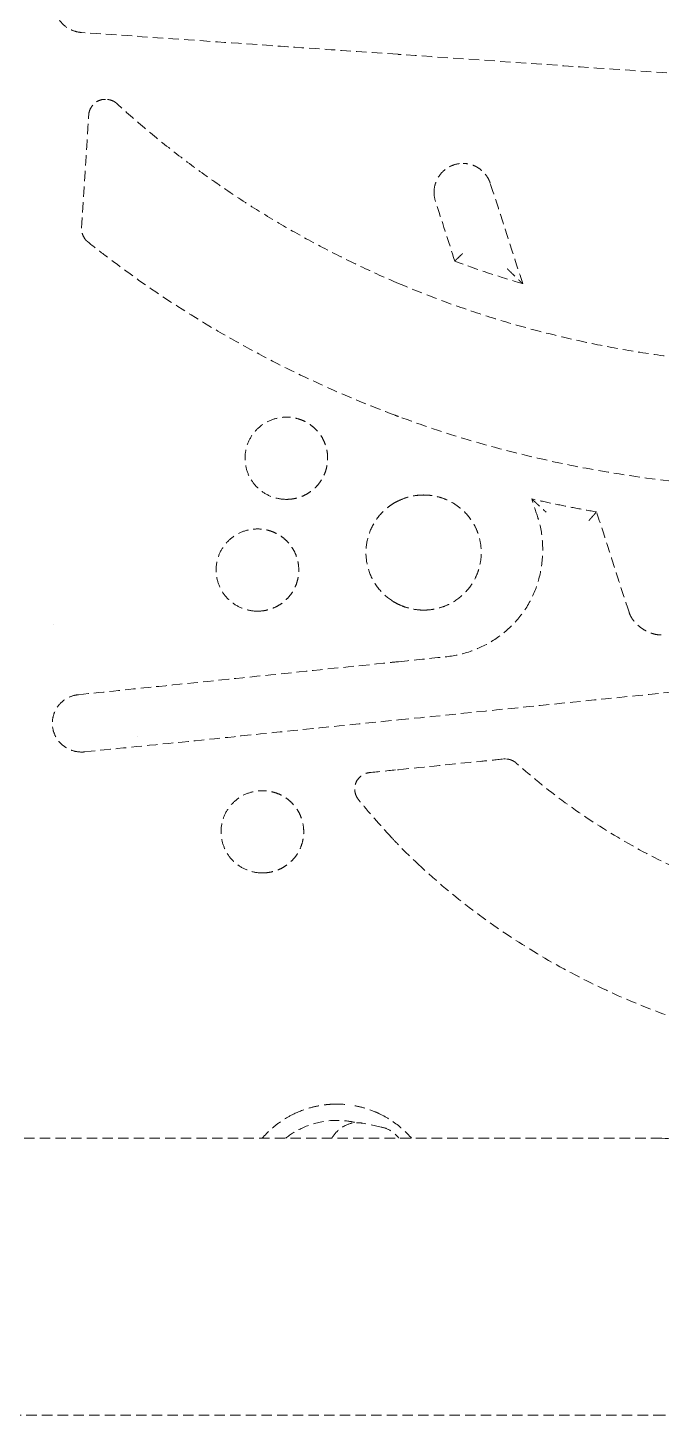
# Model space of a CAD drawing. Header units: millimetres. Extents: x -4151 to 3726, y -2931 to 1353.
# Drawn here: x 561.2 to 638.2, y -396.7 to -227.9 of the extents above; entities that cross this region are included whole.
import ezdxf

# ---------------------------------------------------------------- set-up
doc = ezdxf.new("R2010")
doc.units = ezdxf.units.MM
doc.linetypes.add('HIDDEN', pattern=[1.905, 1.27, -0.635])
doc.layers.add('DIKOM_ОБЪЕКТ', color=7, linetype='Continuous')

msp = doc.modelspace()

# ---------------------------------------------------------------- linework, layer by layer
at = {"layer": 'DIKOM_ОБЪЕКТ', "color": 7, "linetype": 'HIDDEN', "lineweight": 15, "extrusion": (1, -3.44509e-16, -2.22045e-16)}
for p, q in [((570.602, -236.59), (570.658, -236.59)), ((609.323, -284.715), (609.332, -284.715)), ((609.332, -298.715), (609.322, -298.715)), ((567.805, -315.981), (567.746, -315.981)), ((619.229, -316.815), (619.232, -316.815)), ((604.179, -361.597), (601.9, -361.135)), ((326.446, -362.955), (637.9, -362.955)), ((292.428, -396.655), (637.9, -396.655))]:
    msp.add_line(p, q, dxfattribs=at)
at = {"layer": 'DIKOM_ОБЪЕКТ', "color": 7, "linetype": 'HIDDEN', "lineweight": 15}
for points, knots in [([(567.727, -228.454), (567.378, -228.431), (567.029, -228.35), (566.349, -228.089), (566.012, -227.897), (565.415, -227.413), (565.153, -227.11), (564.768, -226.47), (564.629, -226.132), (564.451, -225.415), (564.419, -225.022), (564.491, -224.289), (564.585, -223.939), (564.869, -223.278), (565.065, -222.962), (565.551, -222.397), (565.853, -222.148), (566.496, -221.776), (566.839, -221.642), (567.452, -221.499), (567.721, -221.467), (567.989, -221.467)], [0.0000147, 0.0000147, 0.0000147, 0.0000147, 1.0592367, 1.0592367, 2.2042699, 2.2042699, 3.3764266, 3.3764266, 4.4493407, 4.4493407, 5.5960111, 5.5960111, 6.659542, 6.659542, 7.7553672, 7.7553672, 8.9038329, 8.9038329, 9.9972406, 9.9972406, 10.8077651, 10.8077651, 10.8077651, 10.8077651]), ([(606.187, -231.108), (602.863, -230.879), (599.54, -230.65), (591.66, -230.106), (587.105, -229.791), (577.597, -229.134), (572.645, -228.792), (567.727, -228.454)], [0, 0, 0, 0, 10.0022308, 10.0022308, 23.7684424, 23.7684424, 38.8567592, 38.8567592, 38.8567592, 38.8567592]), ([(648.387, -234.02), (645.062, -233.791), (641.736, -233.561), (627.695, -232.593), (616.979, -231.854), (606.269, -231.114)], [0, 0, 0, 0, 10.0000859, 10.0000859, 42.2258745, 42.2258745, 42.2258745, 42.2258745]), ([(568.619, -238.456), (568.63, -238.286), (568.667, -238.116), (568.792, -237.77), (568.886, -237.593), (569.135, -237.243), (569.303, -237.073), (569.681, -236.802), (569.899, -236.701), (570.282, -236.607), (570.445, -236.589), (570.608, -236.59)], [0, 0, 0, 0, 0.5118957, 0.5118957, 1.1023654, 1.1023654, 1.8025431, 1.8025431, 2.4994593, 2.4994593, 2.9879528, 2.9879528, 2.9879528, 2.9879528]), ([(572.05, -237.105), (571.976, -237.037), (571.82, -236.918), (571.552, -236.772), (571.25, -236.663), (570.951, -236.603), (570.748, -236.59), (570.658, -236.59)], [0, 0, 0, 0, 0.07142857, 0.14285714, 0.21428571, 0.28571429, 0.34229395, 0.34229395, 0.34229395, 0.34229395]), ([(567.757, -252.247), (567.965, -248.921), (568.173, -245.594), (568.46, -240.997), (568.539, -239.726), (568.619, -238.456)], [0, 0, 0, 0, 10.0000001, 10.0000001, 13.8191629, 13.8191629, 13.8191629, 13.8191629]), ([(610.59, -247.885), (610.59, -247.538), (610.645, -247.187), (610.857, -246.501), (611.023, -246.159), (611.454, -245.552), (611.724, -245.28), (612.325, -244.842), (612.662, -244.668), (613.397, -244.429), (613.809, -244.372), (614.212, -244.385)], [0, 0, 0, 0, 1.0413006, 1.0413006, 2.1541937, 2.1541937, 3.2746574, 3.2746574, 4.3850205, 4.3850205, 5.5954701, 5.5954701, 5.5954701, 5.5954701]), ([(617.43, -246.805), (617.379, -246.645), (617.252, -246.342), (616.991, -245.902), (616.65, -245.482), (616.247, -245.111), (615.79, -244.802), (615.287, -244.572), (614.754, -244.428), (614.369, -244.388), (614.167, -244.384), (614.15, -244.383)], [0, 0, 0, 0, 0.05555556, 0.11111111, 0.16666667, 0.22222222, 0.27777778, 0.33333333, 0.38888889, 0.44444444, 0.44969283, 0.44969283, 0.44969283, 0.44969283]), ([(568.499, -253.918), (568.363, -253.81), (568.245, -253.679), (568.031, -253.378), (567.94, -253.199), (567.796, -252.797), (567.751, -252.562), (567.754, -252.303), (567.755, -252.275), (567.757, -252.247)], [0.0000186, 0.0000186, 0.0000186, 0.0000186, 0.5199141, 0.5199141, 1.1098143, 1.1098143, 1.8041037, 1.8041037, 1.88752, 1.88752, 1.88752, 1.88752]), ([(605.849, -275.01), (602.739, -273.848), (599.669, -272.573), (593.592, -269.79), (590.581, -268.277), (584.659, -265.024), (581.746, -263.28), (576.054, -259.576), (573.273, -257.611), (569.879, -255.01), (569.186, -254.467), (568.499, -253.918)], [0, 0, 0, 0, 9.9677132, 9.9677132, 20.0976152, 20.0976152, 30.3327236, 30.3327236, 40.6280972, 40.6280972, 43.2982917, 43.2982917, 43.2982917, 43.2982917]), ([(614.049, -255.35), (614.023, -255.375), (613.994, -255.403), (613.944, -255.451), (613.927, -255.468), (613.899, -255.495), (613.885, -255.509), (613.87, -255.523), (613.86, -255.533), (613.856, -255.537), (613.801, -255.59), (613.761, -255.629), (613.714, -255.674), (613.701, -255.687), (613.685, -255.703), (613.678, -255.71), (613.671, -255.717), (613.668, -255.719), (613.666, -255.721), (613.666, -255.721), (613.598, -255.788), (613.539, -255.846), (613.463, -255.921), (613.439, -255.944), (613.407, -255.976), (613.391, -255.992), (613.377, -256.006), (613.368, -256.015), (613.364, -256.019), (613.316, -256.067), (613.279, -256.104), (613.233, -256.151), (613.219, -256.165), (613.194, -256.191), (613.183, -256.202), (613.135, -256.253), (613.118, -256.273), (613.121, -256.275)], [0, 0, 0, 0, 0.0625, 0.0625, 0.09375, 0.09375, 0.109375, 0.1171875, 0.1171875, 0.125, 0.125, 0.1875, 0.1875, 0.21875, 0.21875, 0.234375, 0.2421875, 0.24609375, 0.24609375, 0.25, 0.25, 0.375, 0.375, 0.4375, 0.4375, 0.46875, 0.484375, 0.484375, 0.5, 0.5, 0.625, 0.625, 0.6875, 0.6875, 0.75, 0.75, 0.99269757, 0.99269757, 0.99269757, 0.99269757]), ([(619.488, -257.193), (619.534, -257.238), (619.586, -257.29), (619.674, -257.377), (619.705, -257.407), (619.754, -257.455), (619.779, -257.48), (619.809, -257.509), (619.824, -257.525), (619.831, -257.531), (619.835, -257.535), (619.836, -257.537), (619.943, -257.641), (620.022, -257.719), (620.104, -257.799), (620.125, -257.82), (620.148, -257.842), (620.154, -257.848), (620.161, -257.855), (620.164, -257.858), (620.166, -257.86), (620.167, -257.861), (620.168, -257.861), (620.168, -257.861), (620.167, -257.861), (620.289, -257.98), (620.398, -258.085), (620.541, -258.224), (620.585, -258.267), (620.646, -258.326), (620.676, -258.355), (620.708, -258.386), (620.721, -258.399), (620.73, -258.408), (620.733, -258.41), (620.784, -258.459), (620.825, -258.499), (620.884, -258.556), (620.912, -258.583), (620.939, -258.608), (620.956, -258.625), (620.963, -258.632), (621.01, -258.677), (621.045, -258.71), (621.093, -258.756), (621.116, -258.778), (621.138, -258.798), (621.152, -258.811), (621.158, -258.817), (621.196, -258.853), (621.223, -258.878), (621.258, -258.911), (621.274, -258.926), (621.289, -258.939), (621.297, -258.947), (621.301, -258.951), (621.342, -258.988), (621.361, -259.005), (621.363, -259.005)], [0, 0, 0, 0, 0.0625, 0.0625, 0.09375, 0.09375, 0.109375, 0.1171875, 0.1210937, 0.1230469, 0.1230469, 0.125, 0.125, 0.1875, 0.1875, 0.21875, 0.21875, 0.234375, 0.234375, 0.2421875, 0.2460937, 0.2480469, 0.2490234, 0.2490234, 0.25, 0.25, 0.375, 0.375, 0.4375, 0.4375, 0.46875, 0.484375, 0.4921875, 0.4921875, 0.5, 0.5, 0.5625, 0.5625, 0.59375, 0.609375, 0.609375, 0.625, 0.625, 0.6875, 0.6875, 0.71875, 0.734375, 0.734375, 0.75, 0.75, 0.8125, 0.8125, 0.84375, 0.859375, 0.859375, 0.875, 0.875, 1, 1, 1, 1]), ([(646.122, -268.591), (645.319, -268.53), (642.409, -268.28), (637.685, -267.712), (632.119, -266.79), (626.812, -265.679), (621.583, -264.351), (616.398, -262.795), (611.283, -261.014), (607.938, -259.682), (606.28, -258.979)], [0.38571826, 0.38571826, 0.38571826, 0.38571826, 0.41666667, 0.5, 0.58333333, 0.66666667, 0.75, 0.83333333, 0.91666667, 1, 1, 1, 1]), ([(592.632, -285.245), (592.093, -285.245), (591.549, -285.154), (590.527, -284.814), (590.037, -284.558), (589.186, -283.914), (588.809, -283.523), (588.2, -282.647), (587.963, -282.147), (587.67, -281.127), (587.603, -280.595), (587.64, -279.543), (587.745, -279.01), (588.112, -278.012), (588.382, -277.536), (589.044, -276.715), (589.439, -276.355), (590.325, -275.771), (590.831, -275.547), (591.768, -275.302), (592.202, -275.245), (592.632, -275.245)], [0, 0, 0, 0, 1.6199981, 1.6199981, 3.2386345, 3.2386345, 4.8289535, 4.8289535, 6.4446838, 6.4446838, 8.0138192, 8.0138192, 9.6043412, 9.6043412, 11.2043218, 11.2043218, 12.7728946, 12.7728946, 14.393717, 14.393717, 15.6879817, 15.6879817, 15.6879817, 15.6879817]), ([(688.59, -280.355), (685.34, -281.095), (682.061, -281.721), (675.243, -282.782), (671.697, -283.2), (664.566, -283.778), (660.977, -283.937), (653.777, -283.996), (650.16, -283.893), (642.941, -283.424), (639.334, -283.056), (632.18, -282.057), (628.628, -281.426), (621.62, -279.904), (618.159, -279.015), (611.887, -277.144), (609.06, -276.2), (606.269, -275.166)], [0, 0, 0, 0, 10.0061564, 10.0061564, 20.7059064, 20.7059064, 31.4698341, 31.4698341, 42.3094904, 42.3094904, 53.1724774, 53.1724774, 63.9810403, 63.9810403, 74.6896878, 74.6896878, 83.623812, 83.623812, 83.623812, 83.623812]), ([(606.269, -285.412), (606.951, -285.082), (607.698, -284.865), (608.752, -284.732), (609.057, -284.713), (609.362, -284.715)], [0, 0, 0, 0, 2.2737727, 2.2737727, 3.1882358, 3.1882358, 3.1882358, 3.1882358]), ([(609.327, -284.715), (609.001, -284.715), (608.306, -284.765), (607.283, -284.993), (606.615, -285.25), (606.28, -285.411)], [0.88893319, 0.88893319, 0.88893319, 0.88893319, 0.92307692, 0.96153846, 1, 1, 1, 1]), ([(609.332, -298.715), (609.364, -298.715), (609.755, -298.712), (610.503, -298.642), (611.566, -298.376), (612.906, -297.812), (614.386, -296.717), (615.462, -295.232), (616.01, -293.898), (616.266, -292.841), (616.359, -291.747), (616.276, -290.651), (616.027, -289.581), (615.482, -288.23), (614.624, -287.036), (613.529, -286.077), (612.605, -285.493), (611.61, -285.066), (610.554, -284.795), (609.78, -284.718), (609.372, -284.715), (609.332, -284.715)], [0.1119254, 0.1119254, 0.1119254, 0.1119254, 0.11538462, 0.15384615, 0.19230769, 0.23076923, 0.30769231, 0.38461538, 0.42307692, 0.46153846, 0.5, 0.53846154, 0.57692308, 0.61538462, 0.69230769, 0.73076923, 0.76923077, 0.80769231, 0.84615385, 0.88461538, 0.88876157, 0.88876157, 0.88876157, 0.88876157]), ([(622.473, -285.195), (622.472, -285.195), (622.475, -285.198), (622.485, -285.208), (622.489, -285.212), (622.499, -285.223), (622.505, -285.229), (622.525, -285.248), (622.542, -285.264), (622.572, -285.293), (622.588, -285.309), (622.61, -285.329), (622.62, -285.338), (622.626, -285.345), (622.63, -285.348), (622.677, -285.392), (622.732, -285.443), (622.831, -285.536), (622.867, -285.569), (622.925, -285.623), (622.955, -285.651), (622.992, -285.686), (623.011, -285.703), (623.019, -285.711), (623.025, -285.716), (623.029, -285.719), (623.094, -285.78), (623.17, -285.85), (623.306, -285.974), (623.355, -286.019), (623.433, -286.091), (623.473, -286.128), (623.515, -286.167), (623.544, -286.193), (623.56, -286.208), (623.626, -286.268), (623.679, -286.316), (623.759, -286.389), (623.799, -286.425), (623.839, -286.462), (623.866, -286.486), (623.878, -286.497), (624.009, -286.615), (624.123, -286.719), (624.235, -286.82)], [0, 0, 0, 0, 0.0625, 0.0625, 0.09375, 0.09375, 0.125, 0.125, 0.1875, 0.1875, 0.21875, 0.234375, 0.2421875, 0.2421875, 0.25, 0.25, 0.375, 0.375, 0.4375, 0.4375, 0.46875, 0.484375, 0.4921875, 0.4960938, 0.4960938, 0.5, 0.5, 0.625, 0.625, 0.6875, 0.6875, 0.71875, 0.734375, 0.734375, 0.75, 0.75, 0.8125, 0.8125, 0.84375, 0.859375, 0.859375, 0.875, 0.875, 1, 1, 1, 1]), ([(630.35, -286.775), (629.449, -286.619), (627.665, -286.294), (625.041, -285.766), (623.328, -285.389), (622.48, -285.195), (622.48, -285.195)], [0, 0, 0, 0, 0.3333272, 0.6666544, 0.9999816, 1, 1, 1, 1]), ([(605.639, -297.671), (605.002, -297.278), (604.422, -296.774), (603.459, -295.626), (603.066, -294.964), (602.528, -293.582), (602.368, -292.848), (602.281, -291.366), (602.363, -290.6), (602.754, -289.16), (603.066, -288.467), (603.885, -287.235), (604.398, -286.68), (605.187, -286.055), (605.409, -285.899), (605.638, -285.757)], [0, 0, 0, 0, 2.2475146, 2.2475146, 4.4965688, 4.4965688, 6.6967844, 6.6967844, 8.9503309, 8.9503309, 11.173488, 11.173488, 13.3869847, 13.3869847, 14.1966422, 14.1966422, 14.1966422, 14.1966422]), ([(629.407, -287.832), (629.432, -287.802), (629.462, -287.769), (629.511, -287.712), (629.529, -287.692), (629.556, -287.66), (629.571, -287.644), (629.585, -287.627), (629.595, -287.616), (629.599, -287.612), (629.657, -287.546), (629.697, -287.499), (629.743, -287.447), (629.756, -287.432), (629.771, -287.415), (629.778, -287.407), (629.784, -287.4), (629.787, -287.397), (629.788, -287.396), (629.788, -287.396), (629.788, -287.396), (629.854, -287.321), (629.912, -287.255), (629.987, -287.169), (630.01, -287.143), (630.042, -287.107), (630.058, -287.09), (630.072, -287.074), (630.081, -287.064), (630.085, -287.059), (630.133, -287.006), (630.17, -286.964), (630.217, -286.912), (630.231, -286.896), (630.257, -286.868), (630.268, -286.855), (630.321, -286.797), (630.343, -286.775), (630.345, -286.775)], [0, 0, 0, 0, 0.0625, 0.0625, 0.09375, 0.09375, 0.109375, 0.1171875, 0.1171875, 0.125, 0.125, 0.1875, 0.1875, 0.21875, 0.21875, 0.234375, 0.2421875, 0.2460938, 0.2480469, 0.2480469, 0.25, 0.25, 0.375, 0.375, 0.4375, 0.4375, 0.46875, 0.484375, 0.484375, 0.5, 0.5, 0.625, 0.625, 0.6875, 0.6875, 0.75, 0.75, 1, 1, 1, 1]), ([(612.147, -304.384), (613.167, -304.28), (614.18, -304.039), (616.134, -303.33), (617.088, -302.851), (618.891, -301.669), (619.748, -300.947), (621.231, -299.33), (621.867, -298.419), (622.835, -296.522), (623.193, -295.531), (623.681, -293.472), (623.806, -292.388), (623.798, -290.205), (623.658, -289.09), (623.32, -287.832), (623.264, -287.643), (623.204, -287.455)], [0, 0, 0, 0, 3.0783179, 3.0783179, 6.2391877, 6.2391877, 9.5483777, 9.5483777, 12.8219027, 12.8219027, 15.9385552, 15.9385552, 19.16954, 19.16954, 22.4854363, 22.4854363, 23.0771177, 23.0771177, 23.0771177, 23.0771177]), ([(589.118, -298.845), (588.578, -298.845), (588.032, -298.754), (587.009, -298.413), (586.519, -298.156), (585.666, -297.51), (585.289, -297.119), (584.68, -296.241), (584.444, -295.741), (584.152, -294.72), (584.086, -294.189), (584.124, -293.137), (584.23, -292.605), (584.597, -291.609), (584.867, -291.135), (585.528, -290.314), (585.923, -289.955), (586.809, -289.371), (587.315, -289.147), (588.253, -288.902), (588.687, -288.845), (589.118, -288.845)], [0, 0, 0, 0, 1.6243873, 1.6243873, 3.2470859, 3.2470859, 4.8404787, 4.8404787, 6.4572294, 6.4572294, 8.025605, 8.025605, 9.6135703, 9.6135703, 11.2115106, 11.2115106, 12.7796223, 12.7796223, 14.402122, 14.402122, 15.6987385, 15.6987385, 15.6987385, 15.6987385]), ([(609.36, -298.714), (608.623, -298.719), (607.878, -298.601), (606.866, -298.278), (606.562, -298.157), (606.269, -298.016)], [0, 0, 0, 0, 2.2107945, 2.2107945, 3.1874445, 3.1874445, 3.1874445, 3.1874445]), ([(606.28, -298.016), (606.618, -298.179), (607.29, -298.437), (608.318, -298.665), (609.002, -298.714), (609.327, -298.715)], [0, 0, 0, 0, 0.03846154, 0.07692308, 0.11174929, 0.11174929, 0.11174929, 0.11174929]), ([(638.204, -301.739), (638.14, -301.739), (637.912, -301.731), (637.51, -301.677), (636.984, -301.53), (636.467, -301.311), (635.974, -301.03), (635.515, -300.694), (635.102, -300.311), (634.75, -299.888), (634.474, -299.445), (634.342, -299.136), (634.29, -298.975)], [0.06075232, 0.06075232, 0.06075232, 0.06075232, 0.1, 0.2, 0.3, 0.4, 0.5, 0.6, 0.7, 0.8, 0.9, 1, 1, 1, 1]), ([(567.357, -309.006), (570.607, -308.67), (573.872, -308.334), (581.666, -307.529), (586.208, -307.061), (595.316, -306.121), (599.884, -305.65), (605.02, -305.12), (605.583, -305.062), (606.146, -305.004)], [0, 0, 0, 0, 10.0022074, 10.0022074, 23.8051092, 23.8051092, 37.6076907, 37.6076907, 39.3074516, 39.3074516, 39.3074516, 39.3074516]), ([(606.269, -304.991), (606.256, -304.992), (606.229, -304.995), (606.188, -304.999), (606.16, -305.002), (606.146, -305.004)], [-0.0000001, -0.0000001, -0.0000001, -0.0000001, 0.3325618, 0.6658949, 1, 1, 1, 1]), ([(606.28, -312.072), (613.335, -311.353), (627.448, -309.916), (641.618, -308.475), (648.728, -307.751), (648.78, -307.746)], [0, 0, 0, 0, 0.33333333, 0.66666667, 0.66911805, 0.66911805, 0.66911805, 0.66911805]), ([(567.743, -315.981), (567.372, -315.981), (566.998, -315.919), (566.278, -315.688), (565.924, -315.511), (565.304, -315.054), (565.031, -314.767), (564.606, -314.147), (564.443, -313.808), (564.224, -313.089), (564.175, -312.695), (564.215, -311.964), (564.288, -311.617), (564.535, -310.94), (564.719, -310.606), (565.18, -310.023), (565.464, -309.77), (566.077, -309.373), (566.413, -309.22), (566.955, -309.066), (567.155, -309.026), (567.357, -309.006)], [0, 0, 0, 0, 1.122593, 1.122593, 2.2886692, 2.2886692, 3.4481568, 3.4481568, 4.5511268, 4.5511268, 5.7058871, 5.7058871, 6.7480051, 6.7480051, 7.8682579, 7.8682579, 8.9844901, 8.9844901, 10.0757801, 10.0757801, 10.6893026, 10.6893026, 10.6893026, 10.6893026]), ([(606.269, -318.126), (609.584, -317.788), (612.898, -317.45), (617.156, -317.016), (618.1, -316.92), (619.043, -316.823)], [0, 0, 0, 0, 10.0000816, 10.0000816, 12.8455262, 12.8455262, 12.8455262, 12.8455262]), ([(619.265, -316.816), (619.263, -316.816), (619.261, -316.816), (619.248, -316.816), (619.236, -316.815), (619.225, -316.815)], [0.871597907, 0.871597907, 0.871597907, 0.871597907, 0.875, 0.875, 0.89519524, 0.89519524, 0.89519524, 0.89519524]), ([(620.59, -317.325), (620.523, -317.265), (620.383, -317.158), (620.147, -317.023), (619.885, -316.917), (619.61, -316.846), (619.391, -316.819), (619.265, -316.815), (619.232, -316.815)], [0, 0, 0, 0, 0.16666668, 0.33333335, 0.50000003, 0.6666667, 0.83333338, 0.89245673, 0.89245673, 0.89245673, 0.89245673]), ([(601.381, -321.724), (601.272, -321.589), (601.183, -321.435), (601.04, -321.094), (600.99, -320.901), (600.94, -320.482), (600.948, -320.249), (601.042, -319.814), (601.127, -319.604), (601.351, -319.259), (601.48, -319.113), (601.79, -318.844), (601.978, -318.724), (602.357, -318.558), (602.55, -318.504), (602.745, -318.485)], [0, 0, 0, 0, 0.5222324, 0.5222324, 1.109476, 1.109476, 1.7884095, 1.7884095, 2.4461636, 2.4461636, 3.0209683, 3.0209683, 3.6763933, 3.6763933, 4.2627764, 4.2627764, 4.2627764, 4.2627764]), ([(606.27, -318.126), (606.256, -318.126), (606.229, -318.129), (606.189, -318.133), (606.161, -318.136), (606.148, -318.137)], [-0.0000011, -0.0000011, -0.0000011, -0.0000011, 0.3322265, 0.6655497, 1, 1, 1, 1]), ([(648.778, -333.51), (648.736, -333.496), (646.108, -332.652), (640.994, -330.689), (633.728, -326.989), (626.869, -322.555), (622.628, -319.148), (620.59, -317.325)], [0.49795689, 0.49795689, 0.49795689, 0.49795689, 0.5, 0.625, 0.75, 0.875, 1, 1, 1, 1]), ([(589.718, -330.685), (589.179, -330.685), (588.633, -330.594), (587.61, -330.253), (587.12, -329.996), (586.268, -329.351), (585.891, -328.96), (585.282, -328.082), (585.046, -327.582), (584.754, -326.562), (584.687, -326.03), (584.725, -324.978), (584.831, -324.446), (585.198, -323.45), (585.468, -322.975), (586.129, -322.154), (586.524, -321.795), (587.41, -321.211), (587.916, -320.987), (588.854, -320.742), (589.288, -320.685), (589.718, -320.685)], [0, 0, 0, 0, 1.6235895, 1.6235895, 3.2455512, 3.2455512, 4.8383899, 4.8383899, 6.4549592, 6.4549592, 8.0234724, 8.0234724, 9.6118999, 9.6118999, 11.210205, 11.210205, 12.7783993, 12.7783993, 14.4005974, 14.4005974, 15.6967921, 15.6967921, 15.6967921, 15.6967921]), ([(649.665, -351.12), (646.876, -350.494), (644.113, -349.737), (638.704, -347.971), (636.051, -346.962), (630.882, -344.708), (628.358, -343.461), (623.44, -340.738), (621.04, -339.257), (616.394, -336.077), (614.141, -334.373), (610.957, -331.704), (609.952, -330.821), (608.969, -329.914)], [0, 0, 0, 0, 8.5752603, 8.5752603, 17.0695685, 17.0695685, 25.4964186, 25.4964186, 33.9369183, 33.9369183, 42.3927166, 42.3927166, 46.4043602, 46.4043602, 46.4043602, 46.4043602]), ([(598.486, -358.808), (598.481, -358.808), (598.475, -358.808), (598.468, -358.809), (598.464, -358.809), (598.46, -358.809), (598.442, -358.809), (598.292, -358.811), (597.871, -358.838), (597.698, -358.852), (597.391, -358.885), (597.28, -358.898), (597.103, -358.922), (597.011, -358.935), (596.899, -358.953), (596.842, -358.962), (596.813, -358.967), (596.799, -358.969), (596.793, -358.97), (596.788, -358.971), (596.785, -358.972), (596.493, -359.021), (596.131, -359.092), (595.708, -359.204)], [0.31152797, 0.31152797, 0.31152797, 0.31152797, 0.31201172, 0.31225586, 0.31225586, 0.3125, 0.3125, 0.34375, 0.34375, 0.359375, 0.359375, 0.3671875, 0.3671875, 0.37109375, 0.37304687, 0.37402344, 0.37451172, 0.37475586, 0.37487793, 0.37487793, 0.375, 0.375, 0.42660649, 0.42660649, 0.42660649, 0.42660649]), ([(603.955, -359.978), (603.874, -359.939), (603.795, -359.902), (603.661, -359.842), (603.577, -359.805), (603.484, -359.765), (603.438, -359.745), (603.419, -359.737), (603.406, -359.732), (603.401, -359.73), (602.876, -359.511), (602.341, -359.331), (601.317, -359.066), (600.832, -358.971), (600.343, -358.907)], [0.09894451, 0.09894451, 0.09894451, 0.09894451, 0.109375, 0.109375, 0.1171875, 0.12109375, 0.12304687, 0.12402344, 0.12402344, 0.125, 0.125, 0.1875, 0.1875, 0.2424076, 0.2424076, 0.2424076, 0.2424076]), ([(593.584, -359.988), (593.584, -359.988), (593.584, -359.988), (593.128, -360.207), (592.666, -360.465), (591.756, -361.06), (591.307, -361.398), (590.465, -362.135), (590.071, -362.53), (589.704, -362.955)], [0.49999982, 0.49999982, 0.49999982, 0.49999982, 0.5, 0.5, 0.5625, 0.5625, 0.625, 0.625, 0.68478334, 0.68478334, 0.68478334, 0.68478334]), ([(592.561, -362.955), (593.179, -362.465), (593.859, -362.047), (595.429, -361.319), (596.352, -361.042), (598.219, -360.761), (599.183, -360.753), (600.461, -360.926), (600.803, -360.99), (601.141, -361.072)], [8.992154, 8.992154, 8.992154, 8.992154, 11.3510565, 11.3510565, 14.1839978, 14.1839978, 17.0169392, 17.0169392, 18.0549321, 18.0549321, 18.0549321, 18.0549321]), ([(598.151, -362.955), (598.192, -362.89), (598.234, -362.827), (598.486, -362.466), (598.727, -362.185), (599.254, -361.727), (599.531, -361.539), (600.243, -361.2), (600.711, -361.082), (601.176, -361.071)], [21.8337903, 21.8337903, 21.8337903, 21.8337903, 22.1418905, 22.1418905, 23.6079333, 23.6079333, 24.8580336, 24.8580336, 26.533531, 26.533531, 26.533531, 26.533531]), ([(603.955, -359.978), (604.893, -360.426), (605.779, -361.002), (607.007, -362.05), (607.419, -362.456), (607.798, -362.888)], [0, 0, 0, 0, 3.1183745, 3.1183745, 4.8432618, 4.8432618, 4.8432618, 4.8432618]), ([(604.179, -361.597), (604.597, -361.681), (604.993, -361.849), (605.701, -362.297), (606.013, -362.584), (606.295, -362.916), (606.311, -362.935), (606.327, -362.955)], [0, 0, 0, 0, 1.5467882, 1.5467882, 3.1927965, 3.1927965, 3.2948841, 3.2948841, 3.2948841, 3.2948841]), ([(637.9, -362.955), (639.96, -362.955), (642.015, -363.392), (645.822, -365.082), (647.564, -366.329), (650.478, -369.451), (651.642, -371.317), (653.219, -375.396), (653.628, -377.597), (653.628, -379.805)], [1.5707963, 1.5707963, 1.5707963, 1.5707963, 1.9634954, 1.9634954, 2.3561945, 2.3561945, 2.7488936, 2.7488936, 3.1415927, 3.1415927, 3.1415927, 3.1415927]), ([(653.628, -379.805), (653.628, -382.012), (653.219, -384.213), (651.642, -388.292), (650.478, -390.158), (647.564, -393.28), (645.822, -394.527), (642.015, -396.217), (639.96, -396.655), (637.9, -396.655)], [0, 0, 0, 0, 0.3926991, 0.3926991, 0.7853982, 0.7853982, 1.1780972, 1.1780972, 1.5707963, 1.5707963, 1.5707963, 1.5707963])]:
    msp.add_open_spline(points, degree=3, knots=knots, dxfattribs=at)
for points in [[(606.269, -231.114), (606.242, -231.112), (606.214, -231.11), (606.187, -231.108)], [(606.28, -258.979), (604.707, -258.313), (601.592, -256.915), (597.012, -254.628), (592.536, -252.156), (588.173, -249.502), (583.931, -246.67), (579.819, -243.662), (575.845, -240.482), (573.298, -238.25), (572.05, -237.105)], [(610.76, -248.964), (610.648, -248.618), (610.59, -248.249), (610.59, -247.885)], [(621.37, -259.005), (620.93, -257.643), (620.052, -254.923), (618.739, -250.856), (617.866, -248.154), (617.43, -246.805)], [(613.121, -256.274), (612.334, -253.838), (611.548, -251.401), (610.76, -248.964)], [(621.363, -259.005), (618.585, -258.193), (615.834, -257.282), (613.121, -256.275)], [(613.127, -256.264), (613.127, -256.264), (613.127, -256.264), (613.127, -256.264)], [(621.358, -259.001), (621.358, -259.001), (621.358, -259.001), (621.358, -259.001)], [(621.37, -259.005), (621.368, -259.005), (621.365, -259.005), (621.363, -259.005)], [(606.269, -275.166), (606.129, -275.114), (605.989, -275.062), (605.849, -275.01)], [(592.632, -275.245), (592.641, -275.245), (592.651, -275.245), (592.66, -275.245)], [(592.646, -275.245), (592.646, -275.245), (592.646, -275.245), (592.646, -275.245)], [(592.66, -285.245), (592.932, -285.245), (593.454, -285.2), (594.222, -285.016), (594.961, -284.709), (595.634, -284.29), (596.23, -283.774), (596.74, -283.173), (597.149, -282.499), (597.446, -281.763), (597.622, -280.999), (597.681, -280.216), (597.613, -279.431), (597.426, -278.667), (597.124, -277.942), (596.713, -277.28), (596.202, -276.688), (595.607, -276.179), (594.94, -275.769), (594.21, -275.469), (593.448, -275.288), (592.93, -275.245), (592.66, -275.245)], [(622.473, -285.195), (622.475, -285.195), (622.477, -285.195), (622.48, -285.195)], [(623.204, -287.455), (622.96, -286.702), (622.717, -285.948), (622.473, -285.195)], [(592.66, -285.245), (592.651, -285.245), (592.641, -285.245), (592.632, -285.245)], [(592.646, -285.245), (592.646, -285.245), (592.646, -285.245), (592.646, -285.245)], [(605.638, -285.757), (605.842, -285.631), (606.053, -285.516), (606.269, -285.412)], [(630.35, -286.775), (630.349, -286.775), (630.347, -286.775), (630.345, -286.775)], [(634.29, -298.975), (633.855, -297.63), (632.985, -294.932), (631.671, -290.866), (630.791, -288.141), (630.35, -286.775)], [(589.118, -288.845), (589.128, -288.845), (589.139, -288.845), (589.15, -288.845)], [(589.134, -288.845), (589.134, -288.845), (589.134, -288.845), (589.134, -288.845)], [(589.15, -298.845), (589.422, -298.845), (589.944, -298.8), (590.713, -298.615), (591.452, -298.308), (592.125, -297.889), (592.721, -297.373), (593.231, -296.772), (593.64, -296.098), (593.936, -295.362), (594.112, -294.598), (594.171, -293.816), (594.103, -293.031), (593.917, -292.268), (593.614, -291.543), (593.203, -290.881), (592.693, -290.288), (592.098, -289.78), (591.431, -289.37), (590.7, -289.069), (589.938, -288.888), (589.42, -288.845), (589.15, -288.845)], [(606.269, -298.016), (606.053, -297.912), (605.843, -297.797), (605.639, -297.671)], [(589.15, -298.845), (589.139, -298.845), (589.128, -298.845), (589.118, -298.845)], [(589.134, -298.845), (589.134, -298.845), (589.134, -298.845), (589.134, -298.845)], [(564.285, -300.488), (564.285, -300.488), (564.285, -300.488), (564.285, -300.488)], [(606.268, -304.992), (606.268, -304.992), (606.268, -304.992), (606.268, -304.992)], [(606.269, -304.991), (608.228, -304.789), (610.187, -304.586), (612.146, -304.384)], [(567.331, -309.016), (567.331, -309.016), (567.331, -309.016), (567.331, -309.016)], [(568.13, -315.965), (572.315, -315.543), (580.733, -314.682), (593.467, -313.379), (602.005, -312.508), (606.28, -312.072)], [(574.498, -314.087), (574.498, -314.087), (574.498, -314.087), (574.498, -314.087)], [(567.743, -315.981), (567.744, -315.981), (567.745, -315.981), (567.746, -315.981)], [(567.772, -315.981), (567.773, -315.981), (567.774, -315.981), (567.775, -315.981)], [(567.805, -315.981), (567.913, -315.981), (568.021, -315.976), (568.13, -315.965)], [(619.042, -316.825), (619.042, -316.825), (619.042, -316.825), (619.042, -316.825)], [(619.043, -316.824), (619.117, -316.816), (619.191, -316.814), (619.265, -316.816)], [(619.228, -316.815), (619.227, -316.815), (619.226, -316.815), (619.225, -316.815)], [(602.745, -318.485), (603.879, -318.369), (605.013, -318.253), (606.148, -318.137)], [(606.268, -318.127), (606.268, -318.127), (606.268, -318.127), (606.267, -318.127)], [(589.718, -320.685), (589.729, -320.685), (589.739, -320.685), (589.75, -320.685)], [(589.734, -320.685), (589.734, -320.685), (589.734, -320.685), (589.734, -320.685)], [(589.75, -330.685), (590.022, -330.685), (590.544, -330.64), (591.313, -330.455), (592.052, -330.148), (592.725, -329.729), (593.321, -329.213), (593.831, -328.612), (594.24, -327.938), (594.536, -327.202), (594.712, -326.438), (594.771, -325.656), (594.703, -324.871), (594.517, -324.107), (594.214, -323.383), (593.803, -322.721), (593.293, -322.128), (592.698, -321.62), (592.031, -321.21), (591.3, -320.909), (590.538, -320.728), (590.02, -320.685), (589.75, -320.685)], [(605.393, -326.347), (603.999, -324.856), (602.666, -323.309), (601.381, -321.724)], [(606.269, -327.269), (605.974, -326.965), (605.682, -326.657), (605.393, -326.347)], [(608.969, -329.914), (608.043, -329.06), (607.144, -328.176), (606.269, -327.269)], [(589.75, -330.685), (589.739, -330.685), (589.729, -330.685), (589.718, -330.685)], [(589.734, -330.685), (589.734, -330.685), (589.734, -330.685), (589.734, -330.685)], [(593.584, -359.988), (594.264, -359.661), (594.979, -359.398), (595.708, -359.204)], [(598.486, -358.808), (599.106, -358.793), (599.729, -358.826), (600.343, -358.907)], [(601.176, -361.071), (601.419, -361.065), (601.664, -361.087), (601.9, -361.135)], [(607.856, -362.955), (607.837, -362.932), (607.818, -362.91), (607.798, -362.888)]]:
    msp.add_open_spline(points, degree=3, dxfattribs=at)
for points, weights in [([(606.146, -305.004), (606.146, -305.004), (606.146, -305.004), (606.146, -305.004)], [1.17158587579, 1.17098965944, 1.17039499687, 1.16980188808]), ([(612.147, -304.384), (612.147, -304.384), (612.147, -304.384), (612.147, -304.384)], [1.16993761202, 1.16994600144, 1.16995439117, 1.16996278122]), ([(619.043, -316.824), (619.043, -316.824), (619.043, -316.824), (619.043, -316.824)], [1.17011292335, 1.17011503358, 1.17011714383, 1.1701192541]), ([(606.148, -318.137), (606.148, -318.137), (606.148, -318.137), (606.148, -318.137)], [1.16982354523, 1.17040938281, 1.17099673611, 1.17158560512])]:
    msp.add_rational_spline(points, weights, degree=3, dxfattribs=at)

doc.saveas('drawing.dxf')
